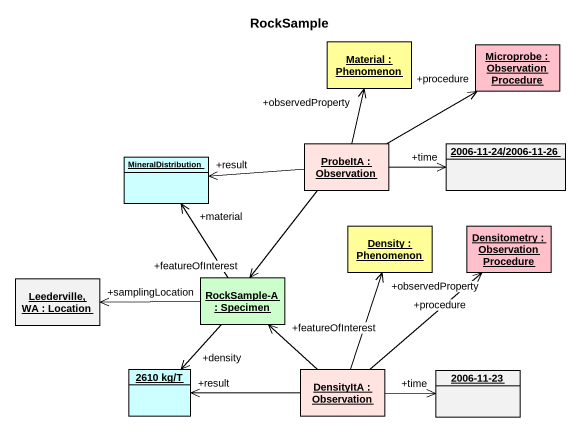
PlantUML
@startuml
title RockSample
hide circle
hide empty members
object "Material : Phenomenon" as Material #FFFE99
object "Microprobe : ObservationProcedure" as Microprobe #FFC0CB
object "ProbeItA : Observation" as ProbeItA #FFE4E1
object "2006-11-24/2006-11-26" as o2006_11_24_2006_11_26
object MineralDistribution #CCFFFF
object "Density : Phenomenon" as Density #FFFE99
object "Densitometry : ObservationProcedure" as Densitometry #FFC0CB
object "Leederville, WA : Location" as Leederville_WA
object "RockSample-A : Specimen" as RockSample_A #CCFFCC
object "2610 kg/T" as o2610_kg_T #CCFFFF
object "DensityItA : Observation" as DensityItA #FFE4E1
object "2006-11-23" as o2006_11_23
ProbeItA -up-> "+observedProperty" Material
ProbeItA -right-> "+procedure" Microprobe
ProbeItA -right-> "+time" o2006_11_24_2006_11_26
ProbeItA -left-> "+result" MineralDistribution
ProbeItA --> "+featureOfInterest" RockSample_A
RockSample_A -up-> "+material" MineralDistribution
RockSample_A -left-> "+samplingLocation" Leederville_WA
RockSample_A --> "+density" o2610_kg_T
DensityItA -up-> "+observedProperty" Density
DensityItA -up-> "+procedure" Densitometry
DensityItA -up-> "+featureOfInterest" RockSample_A
DensityItA -left-> "+result" o2610_kg_T
DensityItA -right-> "+time" o2006_11_23
@enduml
